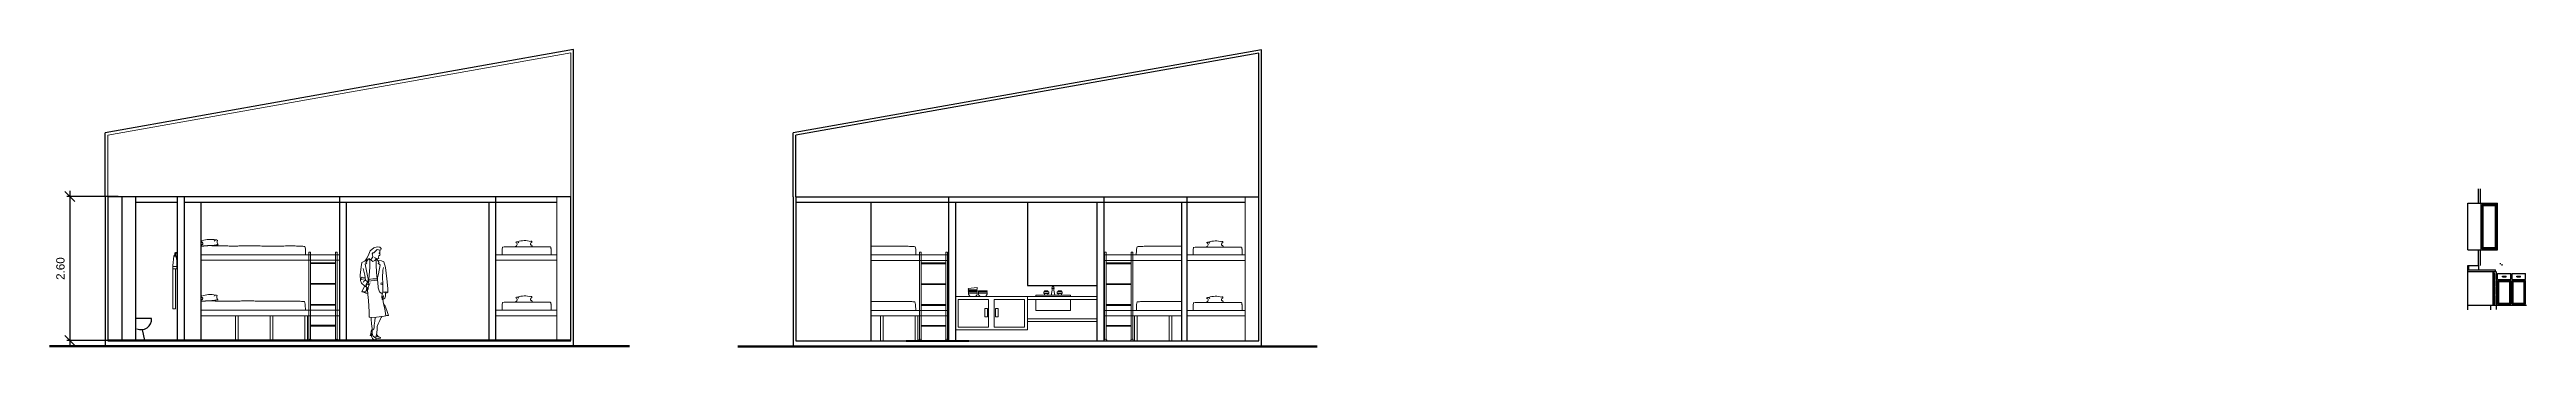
# Model space of a CAD drawing. Header units: inches. Extents: x 14 to 58.7, y 17.4 to 22.8.
import ezdxf

# ---------------------------------------------------------------- set-up
doc = ezdxf.new("R2010")
doc.units = ezdxf.units.IN
doc.header["$MEASUREMENT"] = 0
for name, color, linetype in [('accessori cucina - kitchen accessories', 7, 'Continuous'), ('Arredo', 7, 'Continuous'), ('CUCINA_prospetto', 7, 'Continuous'), ('OR-SN', 7, 'Continuous'), ('PERSONE', 7, 'Continuous'), ('prospetto 1', 7, 'Continuous'), ('VESTIARIO', 7, 'Continuous')]:
    doc.layers.add(name, color=color, linetype=linetype)
doc.layers.add('ARREDI attrezzature - furniture', color=7, linetype='Continuous', lineweight=9)
doc.layers.add('MURATURA sezioni - section wall', color=7, linetype='Continuous', lineweight=40)
doc.styles.get("Standard").update_dxf_attribs({"font": 'Arial.ttf'})
doc.dimstyles.get("Standard").update_dxf_attribs({"dimtxt": 0.15, "dimasz": 0.18, "dimexe": 0.05, "dimexo": 0.0625, "dimgap": 0.09, "dimtad": 1, "dimzin": 0, "dimdsep": 46, "dimtxsty": 'Standard', "dimblk": 'OBLIQUE', "dimblk1": 'OBLIQUE', "dimblk2": 'OBLIQUE', "dimcen": 0.09, "dimdle": 0.1, "dimadec": 0, "dimazin": 0, "dimtfac": 1, "dimtofl": 0, "dimtmove": 0, "dimatfit": 3, "dimldrblk": 'OBLIQUE', "dimfxl": 1, "dimtolj": 1, "dimtzin": 0, "dimarcsym": 0})

# ---------------------------------------------------------------- blocks, each defined once
blk = doc.blocks.new('SN88')
at = {"layer": 'OR-SN'}
for p, q in [((0.16, -0.4), (0.52, -0.4)), ((0.52, -0.4), (0.48, -0.2))]:
    blk.add_line(p, q, dxfattribs=at)
blk.add_lwpolyline([(0.374, -0.184, 0.577249), (0.64, 0), (0.353, 0)], format="xyb", dxfattribs=at)
blk = doc.blocks.new('_Oblique')
at = {"color": 0, "linetype": 'ByBlock', "lineweight": -2}
blk.add_line((-0.5, -0.5), (0.5, 0.5), dxfattribs=at)
blk = doc.blocks.new('*D9')
at = {"color": 0, "lineweight": -2, "transparency": 16777216}
for p, q in [((15.241, 20.123), (14.315, 20.123)), ((14.365, 20.223), (14.365, 17.423)), ((15.241, 17.523), (14.315, 17.523))]:
    blk.add_line(p, q, dxfattribs=at)
at = {"layer": 'DefPoints', "color": 0, "transparency": 16777216}
for p in [(15.304, 20.123), (14.365, 17.523), (15.304, 17.523)]:
    blk.add_point(p, dxfattribs=at)
at = {"color": 0, "lineweight": -2, "transparency": 16777216, "xscale": 0.18, "yscale": 0.18, "zscale": 0.18}
for p, rotation in [((14.365, 20.123), 90), ((14.365, 17.523), 270)]:
    blk.add_blockref('_Oblique', p, dxfattribs=dict(at, rotation=rotation))
at = {"color": 0, "transparency": 16777216, "insert": (14.199, 18.823), "char_height": 0.15, "attachment_point": 5, "rotation": 90}
blk.add_mtext('\\A1;2.60', dxfattribs=at)

msp = doc.modelspace()

# ---------------------------------------------------------------- linework, layer by layer
at = {"color": 7, "lineweight": 30}
msp.add_line((27.465, 20.023), (35.565, 20.023), dxfattribs=at)
at = {"color": 7, "lineweight": 15}
for p, q in [((16.729, 19.073), (19.229, 19.073)), ((16.729, 18.973), (19.229, 18.973)), ((19.056, 19.073), (19.229, 19.073)), ((22.054, 19.073), (23.154, 19.073)), ((22.054, 18.973), (23.154, 18.973)), ((28.815, 19.068), (30.215, 19.068)), ((28.815, 18.968), (30.215, 18.968)), ((30.066, 19.068), (30.215, 19.068)), ((33.167, 19.068), (33.018, 19.068)), ((34.418, 19.068), (33.018, 19.068)), ((34.418, 18.968), (33.018, 18.968)), ((34.517, 19.068), (35.566, 19.068)), ((34.517, 18.968), (35.566, 18.968)), ((31.64, 18.318), (30.34, 18.318)), ((31.64, 18.318), (31.64, 18.268)), ((31.64, 18.318), (31.64, 17.718)), ((31.79, 18.318), (31.79, 18.343)), ((31.79, 18.343), (32.415, 18.343)), ((31.935, 18.404), (32.026, 18.404)), ((31.935, 18.374), (31.935, 18.404)), ((31.95, 18.374), (31.935, 18.374)), ((31.95, 18.419), (31.95, 18.404)), ((32.011, 18.419), (31.95, 18.419)), ((32.011, 18.404), (32.011, 18.419)), ((32.026, 18.374), (32.011, 18.374)), ((32.026, 18.404), (32.026, 18.374)), ((32.072, 18.343), (32.132, 18.343)), ((32.079, 18.465), (32.087, 18.496)), ((32.087, 18.496), (32.117, 18.496)), ((32.117, 18.496), (32.125, 18.465)), ((32.178, 18.404), (32.269, 18.404)), ((32.178, 18.374), (32.178, 18.404)), ((32.193, 18.374), (32.178, 18.374)), ((32.193, 18.419), (32.193, 18.404)), ((32.254, 18.419), (32.193, 18.419)), ((32.254, 18.404), (32.254, 18.419)), ((32.269, 18.374), (32.254, 18.374)), ((32.269, 18.404), (32.269, 18.374)), ((32.415, 18.343), (32.415, 18.318)), ((30.94, 18.268), (30.39, 18.268)), ((30.871, 18.105), (30.871, 17.955)), ((30.921, 18.105), (30.871, 18.105)), ((30.871, 17.955), (30.921, 17.955)), ((30.921, 17.955), (30.921, 18.105)), ((31.59, 18.268), (31.04, 18.268)), ((31.04, 18.268), (31.04, 17.768)), ((31.063, 18.105), (31.063, 17.955)), ((31.113, 18.105), (31.063, 18.105)), ((31.063, 17.955), (31.113, 17.955)), ((31.113, 17.955), (31.113, 18.105)), ((31.59, 18.268), (31.59, 17.768)), ((31.59, 18.268), (31.59, 17.768)), ((31.59, 18.268), (31.59, 17.768)), ((31.64, 17.918), (31.64, 17.868)), ((31.79, 18.268), (31.79, 18.068)), ((31.79, 18.268), (31.79, 18.068)), ((31.79, 18.268), (31.79, 18.068)), ((31.79, 18.068), (32.415, 18.068)), ((32.415, 18.268), (32.415, 18.068))]:
    msp.add_line(p, q, dxfattribs=at)
at = {"lineweight": 50}
for p, q in [((14.002, 17.423), (24.463, 17.423)), ((26.415, 17.418), (36.865, 17.418))]:
    msp.add_line(p, q, dxfattribs=at)
at = {"color": 7, "lineweight": 15}
for points in [[(31.95, 18.343), (31.95, 18.374), (32.011, 18.374), (32.011, 18.343)], [(32.193, 18.343), (32.193, 18.374), (32.254, 18.374), (32.254, 18.343)]]:
    msp.add_lwpolyline(points, close=True, dxfattribs=at)
for centre, radius, start, end in [((30.695, 18.577), 1.397, 350.3576, 355.3666), ((32.102, 18.397), 0.0717, 71.603, 108.397), ((32.102, 18.639), 0.175, 262.4348, 277.3001), ((33.509, 18.577), 1.397, 184.6412, 189.6424)]:
    msp.add_arc(centre, radius, start, end, dxfattribs=at)
at = {"layer": 'accessori cucina - kitchen accessories', "color": 7, "lineweight": 15}
for p, q in [((30.574, 18.462), (30.732, 18.481)), ((30.574, 18.44), (30.733, 18.44)), ((30.575, 18.419), (30.734, 18.419)), ((30.575, 18.401), (30.734, 18.401)), ((30.576, 18.38), (30.736, 18.38)), ((30.755, 18.424), (30.914, 18.424)), ((30.755, 18.402), (30.914, 18.402)), ((30.755, 18.38), (30.914, 18.38))]:
    msp.add_line(p, q, dxfattribs=at)
for centre, start, end in [((30.654, 18.468), 183.9981, 200.0529), ((30.654, 18.446), 183.9981, 199.33), ((30.654, 18.425), 183.9981, 197.1803), ((30.654, 18.407), 183.9981, 199.3302), ((30.656, 18.386), 183.9981, 236.8627), ((30.656, 18.386), 303.1373, 356.0019), ((30.654, 18.468), 339.9471, 9.5862), ((30.654, 18.446), 340.67, 356.0019), ((30.654, 18.407), 340.6698, 356.0019), ((30.654, 18.425), 342.8197, 356.0019), ((30.835, 18.43), 183.9981, 200.7808), ((30.835, 18.407), 183.9981, 199.7567), ((30.835, 18.386), 183.9981, 236.8627), ((30.835, 18.386), 303.1373, 356.0019), ((30.835, 18.43), 339.2192, 356.0019), ((30.835, 18.407), 340.2433, 356.0019)]:
    msp.add_arc(centre, 0.0801, start, end, dxfattribs=at)
at = {"layer": 'ARREDI attrezzature - furniture', "color": 7, "lineweight": 15}
for p, q in [((18.681, 19.121), (18.681, 17.548)), ((18.711, 19.121), (18.681, 19.121)), ((18.711, 19.121), (18.711, 17.548)), ((18.711, 19.068), (18.711, 19.088)), ((18.711, 19.073), (19.161, 19.073)), ((19.161, 18.929), (18.711, 18.929)), ((19.161, 18.914), (18.711, 18.914)), ((19.161, 19.121), (19.161, 17.548)), ((19.161, 19.121), (19.191, 19.121)), ((19.191, 19.121), (19.191, 17.548)), ((29.691, 19.116), (29.691, 17.543)), ((29.721, 19.116), (29.691, 19.116)), ((29.721, 19.116), (29.721, 17.543)), ((29.721, 19.063), (29.721, 19.083)), ((29.721, 19.068), (30.171, 19.068)), ((30.171, 18.925), (29.721, 18.925)), ((30.171, 18.91), (29.721, 18.91)), ((30.171, 19.116), (30.171, 17.543)), ((30.171, 19.116), (30.201, 19.116)), ((30.201, 19.116), (30.201, 17.543)), ((33.032, 19.116), (33.032, 17.543)), ((33.062, 19.116), (33.062, 17.543)), ((33.512, 19.068), (33.062, 19.068)), ((33.062, 18.925), (33.512, 18.925)), ((33.062, 18.91), (33.512, 18.91)), ((33.512, 19.116), (33.512, 17.543)), ((33.512, 19.116), (33.542, 19.116)), ((33.512, 19.063), (33.512, 19.083)), ((33.542, 19.116), (33.542, 17.543)), ((19.161, 18.554), (18.711, 18.554)), ((19.161, 18.539), (18.711, 18.539)), ((30.171, 18.549), (29.721, 18.549)), ((30.171, 18.534), (29.721, 18.534)), ((33.062, 18.549), (33.512, 18.549)), ((33.062, 18.534), (33.512, 18.534)), ((19.161, 18.178), (18.711, 18.178)), ((19.161, 18.163), (18.711, 18.163)), ((30.171, 18.173), (29.721, 18.173)), ((30.171, 18.158), (29.721, 18.158)), ((33.062, 18.173), (33.512, 18.173)), ((33.062, 18.158), (33.512, 18.158)), ((19.161, 17.802), (18.711, 17.802)), ((19.161, 17.787), (18.711, 17.787)), ((30.171, 17.797), (29.721, 17.797)), ((30.171, 17.782), (29.721, 17.782)), ((33.062, 17.797), (33.512, 17.797)), ((33.062, 17.782), (33.512, 17.782))]:
    msp.add_line(p, q, dxfattribs=at)
at = {"layer": 'ARREDI attrezzature - furniture', "color": 7}
msp.add_line((33.062, 19.116), (33.032, 19.116), dxfattribs=at)
at = {"layer": 'ARREDI attrezzature - furniture', "color": 7, "lineweight": 15}
for points in [[(18.605, 19.223), (18.588, 19.224), (18.568, 19.225), (18.548, 19.227), (18.526, 19.228), (18.504, 19.229), (18.481, 19.23), (18.457, 19.23), (18.432, 19.231), (18.408, 19.231), (18.384, 19.231), (18.359, 19.231), (18.334, 19.231), (18.308, 19.231), (18.282, 19.231), (18.256, 19.231), (18.23, 19.23), (18.202, 19.23), (18.175, 19.23), (18.147, 19.23), (18.118, 19.23), (18.088, 19.23), (18.058, 19.23), (18.027, 19.23), (17.996, 19.23), (17.963, 19.23), (17.93, 19.23), (17.897, 19.23), (17.865, 19.23), (17.832, 19.23), (17.801, 19.231), (17.771, 19.231), (17.742, 19.231), (17.715, 19.232), (17.69, 19.233), (17.666, 19.234), (17.642, 19.234), (17.62, 19.235), (17.598, 19.235), (17.577, 19.236), (17.555, 19.236), (17.533, 19.235), (17.511, 19.235), (17.488, 19.234), (17.466, 19.233), (17.442, 19.232), (17.419, 19.231), (17.395, 19.23), (17.371, 19.23), (17.346, 19.23), (17.321, 19.23), (17.296, 19.23), (17.27, 19.23), (17.244, 19.23), (17.218, 19.231), (17.193, 19.231), (17.167, 19.231), (17.141, 19.232), (17.115, 19.232), (17.09, 19.232), (17.065, 19.232), (17.04, 19.232), (17.016, 19.232), (16.993, 19.233), (16.971, 19.234), (16.95, 19.235), (16.928, 19.236), (16.905, 19.237), (16.88, 19.237), (16.851, 19.237), (16.818, 19.235), (16.779, 19.232), (16.733, 19.227)], [(18.605, 19.223), (18.617, 19.176), (18.617, 19.129), (18.621, 19.1), (18.621, 19.073)], [(22.169, 19.212), (22.166, 19.166), (22.163, 19.108), (22.163, 19.071)], [(22.169, 19.212), (22.202, 19.214), (22.234, 19.215), (22.266, 19.216), (22.298, 19.216), (22.329, 19.216), (22.36, 19.215), (22.39, 19.215), (22.42, 19.215), (22.449, 19.214), (22.477, 19.214), (22.505, 19.214), (22.532, 19.215), (22.558, 19.215), (22.584, 19.215), (22.609, 19.216), (22.634, 19.216), (22.658, 19.216), (22.681, 19.216), (22.703, 19.216), (22.725, 19.216), (22.746, 19.217), (22.767, 19.217), (22.786, 19.217), (22.805, 19.217), (22.823, 19.217), (22.84, 19.217), (22.856, 19.217), (22.871, 19.217), (22.887, 19.217), (22.901, 19.217), (22.915, 19.217), (22.929, 19.217), (22.943, 19.217), (22.957, 19.217), (22.969, 19.216), (22.982, 19.216), (22.993, 19.216), (23.003, 19.216), (23.012, 19.216), (23.02, 19.215), (23.026, 19.214), (23.031, 19.214), (23.035, 19.213), (23.038, 19.211), (23.04, 19.209), (23.042, 19.207), (23.043, 19.204), (23.044, 19.201), (23.045, 19.197), (23.045, 19.192), (23.046, 19.187), (23.047, 19.181), (23.047, 19.175), (23.048, 19.169), (23.048, 19.163), (23.048, 19.157), (23.049, 19.151), (23.049, 19.145), (23.049, 19.14), (23.049, 19.134), (23.049, 19.128), (23.049, 19.122), (23.049, 19.116), (23.049, 19.11), (23.049, 19.103), (23.049, 19.097), (23.049, 19.091), (23.049, 19.085), (23.049, 19.08), (23.049, 19.077), (23.049, 19.074), (23.049, 19.073)], [(29.615, 19.218), (29.597, 19.219), (29.578, 19.221), (29.557, 19.222), (29.536, 19.223), (29.513, 19.224), (29.49, 19.225), (29.466, 19.226), (29.442, 19.226), (29.418, 19.226), (29.393, 19.226), (29.368, 19.226), (29.343, 19.226), (29.318, 19.226), (29.292, 19.226), (29.266, 19.226), (29.239, 19.225), (29.212, 19.225), (29.184, 19.225), (29.156, 19.225), (29.127, 19.225), (29.098, 19.225), (29.068, 19.225), (29.037, 19.225), (29.005, 19.225), (28.973, 19.225), (28.94, 19.225), (28.907, 19.225), (28.874, 19.225), (28.842, 19.225), (28.815, 19.226)], [(29.615, 19.218), (29.627, 19.171), (29.627, 19.124), (29.63, 19.096), (29.63, 19.068)], [(33.618, 19.218), (33.606, 19.171), (33.606, 19.124), (33.603, 19.096), (33.603, 19.068)], [(33.618, 19.218), (33.636, 19.219), (33.655, 19.221), (33.675, 19.222), (33.697, 19.223), (33.72, 19.224), (33.743, 19.225), (33.767, 19.226), (33.791, 19.226), (33.815, 19.226), (33.84, 19.227), (33.865, 19.227), (33.89, 19.227), (33.915, 19.226), (33.941, 19.226), (33.967, 19.226), (33.994, 19.226), (34.021, 19.225), (34.049, 19.225), (34.077, 19.225), (34.106, 19.225), (34.135, 19.225), (34.165, 19.225), (34.196, 19.225), (34.228, 19.225), (34.26, 19.225), (34.293, 19.225), (34.326, 19.225), (34.359, 19.225), (34.391, 19.226), (34.418, 19.226)], [(34.632, 19.206), (34.665, 19.208), (34.698, 19.21), (34.73, 19.21), (34.762, 19.211), (34.793, 19.21), (34.824, 19.21), (34.854, 19.209), (34.883, 19.209), (34.912, 19.209), (34.941, 19.209), (34.968, 19.209), (34.995, 19.209), (35.022, 19.209), (35.048, 19.21), (35.073, 19.21), (35.097, 19.21), (35.121, 19.211), (35.144, 19.211), (35.167, 19.211), (35.189, 19.211), (35.21, 19.211), (35.23, 19.211), (35.25, 19.211), (35.268, 19.211), (35.286, 19.211), (35.303, 19.211), (35.319, 19.211), (35.335, 19.211), (35.35, 19.211), (35.365, 19.211), (35.379, 19.211), (35.393, 19.211), (35.407, 19.211), (35.42, 19.211), (35.433, 19.211), (35.445, 19.211), (35.456, 19.211), (35.467, 19.21), (35.476, 19.21), (35.483, 19.21), (35.49, 19.209), (35.495, 19.208), (35.499, 19.207), (35.502, 19.206), (35.504, 19.204), (35.505, 19.201), (35.506, 19.199), (35.507, 19.195), (35.508, 19.191), (35.509, 19.186), (35.51, 19.181), (35.51, 19.176), (35.511, 19.17), (35.511, 19.164), (35.511, 19.158), (35.512, 19.152), (35.512, 19.146), (35.512, 19.14), (35.512, 19.134), (35.512, 19.128), (35.512, 19.123), (35.512, 19.117), (35.512, 19.111), (35.512, 19.104), (35.512, 19.098), (35.512, 19.091), (35.512, 19.085), (35.512, 19.08), (35.512, 19.075), (35.512, 19.071), (35.512, 19.069), (35.512, 19.068)], [(18.601, 18.228), (18.584, 18.23), (18.564, 18.231), (18.544, 18.232), (18.522, 18.234), (18.5, 18.235), (18.476, 18.235), (18.453, 18.236), (18.428, 18.237), (18.404, 18.237), (18.379, 18.237), (18.355, 18.237), (18.33, 18.237), (18.304, 18.237), (18.278, 18.237), (18.252, 18.236), (18.226, 18.236), (18.198, 18.236), (18.171, 18.236), (18.143, 18.236), (18.114, 18.236), (18.084, 18.236), (18.054, 18.236), (18.023, 18.236), (17.992, 18.236), (17.959, 18.236), (17.926, 18.236), (17.893, 18.236), (17.861, 18.236), (17.828, 18.236), (17.797, 18.236), (17.767, 18.237), (17.738, 18.237), (17.711, 18.238), (17.686, 18.239), (17.662, 18.239), (17.638, 18.24), (17.616, 18.241), (17.594, 18.241), (17.573, 18.241), (17.551, 18.241), (17.529, 18.241), (17.507, 18.24), (17.484, 18.24), (17.462, 18.239), (17.438, 18.238), (17.415, 18.237), (17.391, 18.236), (17.367, 18.236), (17.342, 18.235), (17.317, 18.235), (17.292, 18.235), (17.266, 18.236), (17.24, 18.236), (17.214, 18.237), (17.189, 18.237), (17.163, 18.237), (17.137, 18.237), (17.111, 18.237), (17.086, 18.237), (17.061, 18.237), (17.036, 18.238), (17.012, 18.238), (16.989, 18.238), (16.967, 18.239), (16.946, 18.24), (16.924, 18.242), (16.901, 18.242), (16.876, 18.243), (16.847, 18.242), (16.814, 18.241), (16.775, 18.237), (16.729, 18.232)], [(18.601, 18.228), (18.613, 18.182), (18.613, 18.135), (18.617, 18.106), (18.617, 18.073)], [(22.169, 18.213), (22.166, 18.168), (22.163, 18.11), (22.163, 18.073)], [(22.169, 18.213), (22.202, 18.215), (22.234, 18.217), (22.266, 18.218), (22.298, 18.218), (22.329, 18.218), (22.36, 18.217), (22.39, 18.217), (22.42, 18.216), (22.449, 18.216), (22.477, 18.216), (22.505, 18.216), (22.532, 18.216), (22.558, 18.217), (22.584, 18.217), (22.609, 18.217), (22.634, 18.218), (22.658, 18.218), (22.681, 18.218), (22.703, 18.218), (22.725, 18.218), (22.746, 18.218), (22.767, 18.218), (22.786, 18.218), (22.805, 18.218), (22.823, 18.218), (22.84, 18.218), (22.856, 18.218), (22.871, 18.218), (22.887, 18.218), (22.901, 18.218), (22.915, 18.218), (22.929, 18.218), (22.943, 18.218), (22.957, 18.218), (22.969, 18.218), (22.982, 18.218), (22.993, 18.218), (23.003, 18.218), (23.012, 18.217), (23.02, 18.217), (23.026, 18.216), (23.031, 18.215), (23.035, 18.214), (23.038, 18.213), (23.04, 18.211), (23.042, 18.209), (23.043, 18.206), (23.044, 18.202), (23.045, 18.198), (23.045, 18.194), (23.046, 18.188), (23.047, 18.183), (23.047, 18.177), (23.048, 18.171), (23.048, 18.165), (23.048, 18.159), (23.049, 18.153), (23.049, 18.147), (23.049, 18.141), (23.049, 18.136), (23.049, 18.13), (23.049, 18.124), (23.049, 18.118), (23.049, 18.111), (23.049, 18.105), (23.049, 18.099), (23.049, 18.092), (23.049, 18.087), (23.049, 18.082), (23.049, 18.078), (23.049, 18.076), (23.049, 18.075)], [(29.611, 18.223), (29.593, 18.225), (29.574, 18.226), (29.554, 18.228), (29.532, 18.229), (29.509, 18.23), (29.486, 18.231), (29.462, 18.231), (29.438, 18.232), (29.414, 18.232), (29.389, 18.232), (29.364, 18.232), (29.339, 18.232), (29.314, 18.232), (29.288, 18.232), (29.262, 18.231), (29.235, 18.231), (29.208, 18.231), (29.18, 18.231), (29.152, 18.231), (29.123, 18.231), (29.094, 18.231), (29.064, 18.231), (29.033, 18.231), (29.001, 18.231), (28.969, 18.231), (28.936, 18.231), (28.903, 18.231), (28.87, 18.231), (28.838, 18.231), (28.815, 18.231)], [(29.611, 18.223), (29.623, 18.177), (29.623, 18.13), (29.626, 18.101), (29.626, 18.068)], [(33.622, 18.224), (33.61, 18.177), (33.61, 18.13), (33.607, 18.101), (33.607, 18.068)], [(33.622, 18.224), (33.64, 18.225), (33.659, 18.226), (33.679, 18.228), (33.701, 18.229), (33.724, 18.23), (33.747, 18.231), (33.771, 18.231), (33.795, 18.232), (33.819, 18.232), (33.844, 18.232), (33.869, 18.232), (33.894, 18.232), (33.919, 18.232), (33.945, 18.232), (33.971, 18.232), (33.998, 18.231), (34.025, 18.231), (34.053, 18.231), (34.081, 18.231), (34.11, 18.231), (34.139, 18.231), (34.169, 18.231), (34.2, 18.231), (34.232, 18.231), (34.264, 18.231), (34.297, 18.231), (34.33, 18.231), (34.363, 18.231), (34.395, 18.231), (34.418, 18.231)], [(34.632, 18.208), (34.665, 18.21), (34.698, 18.211), (34.73, 18.212), (34.762, 18.212), (34.793, 18.212), (34.824, 18.212), (34.854, 18.211), (34.883, 18.211), (34.912, 18.211), (34.941, 18.21), (34.968, 18.211), (34.995, 18.211), (35.022, 18.211), (35.048, 18.211), (35.073, 18.212), (35.097, 18.212), (35.121, 18.212), (35.144, 18.212), (35.167, 18.213), (35.189, 18.213), (35.21, 18.213), (35.23, 18.213), (35.25, 18.213), (35.268, 18.213), (35.286, 18.213), (35.303, 18.213), (35.319, 18.213), (35.335, 18.213), (35.35, 18.213), (35.365, 18.213), (35.379, 18.213), (35.393, 18.213), (35.407, 18.213), (35.42, 18.213), (35.433, 18.213), (35.445, 18.213), (35.456, 18.212), (35.467, 18.212), (35.476, 18.212), (35.483, 18.211), (35.49, 18.211), (35.495, 18.21), (35.499, 18.209), (35.502, 18.207), (35.504, 18.205), (35.505, 18.203), (35.506, 18.2), (35.507, 18.197), (35.508, 18.193), (35.509, 18.188), (35.51, 18.183), (35.51, 18.177), (35.511, 18.171), (35.511, 18.165), (35.511, 18.159), (35.512, 18.153), (35.512, 18.147), (35.512, 18.142), (35.512, 18.136), (35.512, 18.13), (35.512, 18.124), (35.512, 18.118), (35.512, 18.112), (35.512, 18.106), (35.512, 18.1), (35.512, 18.093), (35.512, 18.087), (35.512, 18.081), (35.512, 18.077), (35.512, 18.073), (35.512, 18.07), (35.512, 18.069)]]:
    msp.add_lwpolyline(points, dxfattribs=at)
at = {"layer": 'ARREDI attrezzature - furniture', "color": 7}
for points in [[(34.633, 19.206), (34.63, 19.161), (34.627, 19.103), (34.627, 19.066)], [(34.633, 18.208), (34.63, 18.162), (34.627, 18.104), (34.627, 18.068)]]:
    msp.add_lwpolyline(points, dxfattribs=at)
at = {"layer": 'ARREDI attrezzature - furniture', "color": 7, "lineweight": 15}
for centre, radius, start, end in [((16.731, 19.254), 0.0722, 71.9301, 91.9091), ((16.757, 19.315), 0.0207, 147.8898, 286.521), ((16.743, 19.276), 0.0258, 297.042, 95.3238), ((16.755, 19.24), 0.0146, 88.2449, 233.9554), ((16.651, 22.053), 2.827, 271.9277, 278.0054), ((16.904, 18.914), 0.436, 77.4331, 110.1834), ((16.91, 19.64), 0.403, 267.9332, 285.3243), ((17.007, 19.304), 0.0361, 51.1132, 156.5849), ((17.084, 19.302), 0.0614, 150.5616, 230.7657), ((22.394, 19.259), 0.0414, 281.4993, 67.1734), ((22.55, 22.042), 2.827, 266.9946, 273.0723), ((22.435, 19.271), 0.0361, 28.4151, 133.8868), ((22.572, 18.892), 0.436, 74.8166, 107.5669), ((22.701, 19.267), 0.0258, 89.6762, 247.958), ((22.683, 19.304), 0.0207, 258.479, 37.1102), ((22.694, 19.306), 0.0103, 43.8943, 145.62), ((22.692, 19.23), 0.0146, 311.0446, 96.7551), ((34.857, 19.254), 0.0414, 281.4993, 67.1734), ((35.014, 22.036), 2.827, 266.9946, 273.0723), ((34.898, 19.266), 0.0361, 28.4151, 133.8868), ((35.035, 18.886), 0.436, 74.8166, 107.5669), ((35.164, 19.262), 0.0258, 89.6762, 247.958), ((35.147, 19.299), 0.0207, 258.479, 37.1102), ((35.158, 19.301), 0.0103, 43.8943, 145.62), ((35.156, 19.224), 0.0146, 311.0446, 96.7551), ((16.728, 18.261), 0.071, 71.8467, 88.8676), ((16.753, 18.32), 0.0207, 147.8898, 286.521), ((16.9, 17.919), 0.436, 77.4331, 110.1834), ((17.003, 18.309), 0.0361, 51.1132, 156.5849), ((17.079, 18.307), 0.0614, 150.5616, 230.7657), ((22.572, 17.894), 0.436, 74.8166, 107.5669), ((22.683, 18.306), 0.0207, 258.479, 37.1102), ((22.694, 18.308), 0.0103, 43.8943, 145.62), ((35.035, 17.888), 0.436, 74.8166, 107.5669), ((16.739, 18.282), 0.0258, 297.042, 95.3238), ((16.751, 18.246), 0.0146, 88.2449, 233.9554), ((16.647, 21.059), 2.827, 271.9277, 278.0054), ((16.906, 18.646), 0.403, 267.9332, 285.3243), ((22.394, 18.261), 0.0414, 281.4993, 67.1734), ((22.55, 21.043), 2.827, 266.9946, 273.0723), ((22.435, 18.273), 0.0361, 28.4151, 133.8868), ((22.701, 18.269), 0.0258, 89.6762, 247.958), ((22.692, 18.232), 0.0146, 311.0446, 96.7551), ((34.857, 18.255), 0.0414, 281.4993, 67.1734), ((35.014, 21.038), 2.827, 266.9946, 273.0723), ((34.898, 18.268), 0.0361, 28.4151, 133.8868), ((35.164, 18.263), 0.0258, 89.6762, 247.958), ((35.147, 18.3), 0.0207, 258.479, 37.1102), ((35.158, 18.303), 0.0103, 43.8943, 145.62), ((35.156, 18.226), 0.0146, 311.0446, 96.7551), ((18.696, 17.523), 0.0294, 0.4016, 179.5984), ((19.176, 17.523), 0.0294, 0.4016, 179.5984), ((29.706, 17.518), 0.0294, 0.4136, 179.6105), ((30.186, 17.518), 0.0294, 0.4136, 179.6105), ((33.047, 17.518), 0.0294, 0.4016, 179.5984), ((33.527, 17.518), 0.0294, 0.4016, 179.5984)]:
    msp.add_arc(centre, radius, start, end, dxfattribs=at)
at = {"layer": 'CUCINA_prospetto', "linetype": 'Continuous', "lineweight": -3}
for p, q in [((57.811, 20), (57.811, 20.26)), ((57.85, 20), (57.85, 20.26)), ((57.619, 19.16), (57.619, 20)), ((57.619, 20), (57.859, 20)), ((57.859, 19.16), (57.859, 20)), ((57.859, 20), (58.159, 20)), ((57.859, 19.98), (57.869, 19.98)), ((57.861, 19.2), (57.861, 19.96)), ((57.861, 19.96), (57.869, 19.96)), ((57.869, 19.96), (57.869, 19.98)), ((57.869, 19.2), (57.869, 19.96)), ((57.879, 19.265), (57.879, 19.98)), ((57.879, 19.98), (58.139, 19.98)), ((57.899, 19.96), (57.879, 19.98)), ((57.899, 19.2), (57.899, 19.96)), ((57.899, 19.96), (58.119, 19.96)), ((58.119, 19.96), (58.139, 19.98)), ((58.119, 19.2), (58.119, 19.96)), ((58.139, 19.18), (58.139, 19.98)), ((58.159, 19.16), (58.159, 20)), ((57.869, 19.254), (57.876, 19.254)), ((57.869, 19.25), (57.876, 19.25)), ((57.876, 19.195), (57.876, 19.265)), ((57.876, 19.265), (57.879, 19.265)), ((57.879, 19.195), (57.879, 19.265)), ((58.124, 19.195), (58.124, 19.265)), ((58.124, 19.265), (58.133, 19.265)), ((58.133, 19.195), (58.133, 19.265)), ((57.619, 19.16), (57.859, 19.16)), ((57.619, 18.8), (57.619, 18.88)), ((57.619, 18.88), (57.639, 18.88)), ((57.619, 18.77), (57.619, 18.8)), ((57.619, 18.8), (57.639, 18.8)), ((57.619, 18.8), (58.119, 18.8)), ((57.619, 18.16), (57.619, 18.77)), ((57.619, 18.77), (58.119, 18.77)), ((57.639, 18.8), (57.639, 18.88)), ((57.639, 18.88), (57.714, 18.88)), ((57.714, 18.88), (57.819, 18.88)), ((57.811, 18.88), (57.811, 19.16)), ((57.819, 18.8), (57.819, 18.88)), ((57.85, 18.88), (57.85, 19.16)), ((57.859, 19.18), (57.869, 19.18)), ((57.859, 19.16), (58.159, 19.16)), ((57.861, 19.2), (57.869, 19.2)), ((57.869, 19.21), (57.876, 19.21)), ((57.869, 19.206), (57.876, 19.206)), ((57.869, 19.18), (57.869, 19.2)), ((57.876, 19.195), (57.879, 19.195)), ((57.879, 19.18), (57.899, 19.2)), ((57.879, 19.18), (58.139, 19.18)), ((57.899, 19.2), (58.119, 19.2)), ((58.079, 18.16), (58.079, 18.77)), ((58.099, 18.16), (58.099, 18.77)), ((58.139, 19.18), (58.119, 19.2)), ((58.119, 18.77), (58.119, 18.8)), ((58.124, 19.195), (58.133, 19.195)), ((58.139, 18.16), (58.139, 18.77)), ((58.209, 18.9), (58.209, 18.92)), ((58.239, 18.88), (58.239, 18.9)), ((58.099, 18.735), (58.109, 18.735)), ((58.099, 18.625), (58.109, 18.625)), ((58.099, 18.61), (58.109, 18.61)), ((58.099, 18.5), (58.109, 18.5)), ((58.099, 18.485), (58.109, 18.485)), ((58.099, 18.355), (58.109, 18.355)), ((58.099, 18.34), (58.109, 18.34)), ((58.109, 18.625), (58.109, 18.735)), ((58.109, 18.5), (58.109, 18.61)), ((58.109, 18.355), (58.109, 18.485)), ((58.109, 18.18), (58.109, 18.34)), ((58.159, 18.625), (58.159, 18.735)), ((58.159, 18.735), (58.399, 18.735)), ((58.159, 18.625), (58.399, 18.625)), ((58.159, 18.18), (58.159, 18.61)), ((58.159, 18.61), (58.399, 18.61)), ((58.179, 18.59), (58.159, 18.61)), ((58.179, 18.2), (58.179, 18.59)), ((58.179, 18.59), (58.379, 18.59)), ((58.244, 18.676), (58.244, 18.684)), ((58.244, 18.684), (58.314, 18.684)), ((58.244, 18.676), (58.314, 18.676)), ((58.314, 18.676), (58.314, 18.684)), ((58.379, 18.59), (58.399, 18.61)), ((58.379, 18.2), (58.379, 18.59)), ((58.384, 18.525), (58.384, 18.595)), ((58.384, 18.595), (58.393, 18.595)), ((58.384, 18.525), (58.393, 18.525)), ((58.393, 18.525), (58.393, 18.595)), ((58.399, 18.625), (58.399, 18.735)), ((58.399, 18.18), (58.399, 18.61)), ((58.419, 18.625), (58.419, 18.735)), ((58.419, 18.735), (58.659, 18.735)), ((58.419, 18.625), (58.659, 18.625)), ((58.419, 18.18), (58.419, 18.61)), ((58.419, 18.61), (58.659, 18.61)), ((58.439, 18.59), (58.419, 18.61)), ((58.424, 18.525), (58.424, 18.595)), ((58.424, 18.595), (58.433, 18.595)), ((58.424, 18.525), (58.433, 18.525)), ((58.433, 18.525), (58.433, 18.595)), ((58.439, 18.2), (58.439, 18.59)), ((58.439, 18.59), (58.639, 18.59)), ((58.504, 18.676), (58.504, 18.684)), ((58.504, 18.684), (58.574, 18.684)), ((58.504, 18.676), (58.574, 18.676)), ((58.574, 18.676), (58.574, 18.684)), ((58.639, 18.59), (58.659, 18.61)), ((58.639, 18.2), (58.639, 18.59)), ((58.659, 18.625), (58.659, 18.735)), ((58.659, 18.18), (58.659, 18.61)), ((57.619, 18.08), (57.619, 18.16)), ((57.619, 18.16), (58.039, 18.16)), ((57.619, 18.16), (58.099, 18.16)), ((58.039, 18.08), (58.039, 18.16)), ((58.099, 18.18), (58.109, 18.18)), ((58.099, 18.16), (58.139, 18.16)), ((58.139, 18.085), (58.139, 18.16)), ((58.139, 18.16), (58.679, 18.16)), ((58.159, 18.18), (58.179, 18.2)), ((58.159, 18.18), (58.399, 18.18)), ((58.179, 18.2), (58.379, 18.2)), ((58.399, 18.18), (58.379, 18.2)), ((58.419, 18.18), (58.439, 18.2)), ((58.419, 18.18), (58.659, 18.18)), ((58.439, 18.2), (58.639, 18.2)), ((58.659, 18.18), (58.639, 18.2))]:
    msp.add_line(p, q, dxfattribs=at)
at = {"layer": 'MURATURA sezioni - section wall', "color": 7}
for p, q in [((17.044, 17.523), (18.173, 17.523)), ((29.455, 17.518), (30.584, 17.518))]:
    msp.add_line(p, q, dxfattribs=at)
at = {"layer": 'PERSONE', "color": 7, "lineweight": 15}
for p, q in [((19.851, 19.197), (19.912, 19.214)), ((19.912, 19.214), (19.962, 19.208)), ((19.607, 18.702), (19.621, 18.853)), ((19.621, 18.853), (19.632, 18.935)), ((19.632, 18.935), (19.712, 18.968)), ((19.686, 18.706), (19.66, 18.823)), ((19.688, 18.956), (19.732, 19.018)), ((19.692, 18.901), (19.726, 18.923)), ((19.732, 18.72), (19.692, 18.901)), ((19.704, 18.935), (19.74, 18.98)), ((19.726, 18.923), (19.704, 18.935)), ((19.712, 18.968), (19.773, 19.002)), ((19.732, 19.018), (19.759, 19.081)), ((19.759, 19.081), (19.785, 19.145)), ((19.779, 18.851), (19.767, 18.698)), ((19.773, 19.002), (19.777, 18.946)), ((19.773, 18.984), (19.803, 18.976)), ((19.777, 18.946), (19.779, 18.851)), ((19.807, 18.998), (19.783, 18.98)), ((19.785, 19.145), (19.851, 19.197)), ((19.803, 18.976), (19.833, 18.952)), ((19.831, 19.036), (19.807, 18.998)), ((19.835, 19.105), (19.821, 19.089)), ((19.821, 19.089), (19.825, 19.068)), ((19.825, 19.068), (19.831, 19.036)), ((19.833, 18.952), (19.867, 18.966)), ((19.851, 19.105), (19.835, 19.105)), ((19.877, 19.131), (19.851, 19.105)), ((19.861, 19.024), (19.883, 19.008)), ((19.867, 18.966), (19.883, 18.982)), ((19.912, 19.169), (19.877, 19.131)), ((19.883, 19.008), (19.918, 18.998)), ((19.883, 18.982), (19.891, 19.002)), ((19.896, 18.984), (19.894, 19.002)), ((19.894, 18.952), (19.896, 18.984)), ((19.896, 18.891), (19.894, 18.952)), ((19.898, 18.75), (19.896, 18.891)), ((19.904, 18.996), (19.95, 18.929)), ((19.936, 19.163), (19.912, 19.169)), ((19.918, 18.998), (19.94, 19.006)), ((19.924, 18.97), (19.992, 18.96)), ((19.95, 18.929), (19.928, 18.913)), ((19.928, 18.913), (19.968, 18.891)), ((19.96, 19.155), (19.936, 19.163)), ((19.938, 19.026), (19.942, 19.054)), ((19.94, 19.006), (19.938, 19.026)), ((19.968, 18.891), (19.938, 18.726)), ((19.944, 19.058), (19.939, 19.054)), ((19.957, 19.058), (19.944, 19.058)), ((19.95, 19.099), (19.96, 19.115)), ((19.956, 19.081), (19.95, 19.099)), ((19.957, 19.085), (19.964, 19.07)), ((19.964, 19.07), (19.957, 19.058)), ((19.96, 19.115), (19.96, 19.155)), ((19.96, 19.115), (19.962, 19.083)), ((19.962, 19.208), (19.984, 19.183)), ((19.978, 19.159), (19.962, 19.153)), ((19.984, 19.183), (19.978, 19.159)), ((19.992, 18.96), (20.031, 18.942)), ((20.006, 18.653), (20.016, 18.792)), ((20.016, 18.792), (20.024, 18.845)), ((20.031, 18.942), (20.061, 18.845)), ((20.061, 18.845), (20.085, 18.637)), ((19.611, 18.609), (19.607, 18.702)), ((19.628, 18.557), (19.611, 18.609)), ((19.613, 18.637), (19.642, 18.669)), ((19.66, 18.635), (19.619, 18.621)), ((19.684, 18.512), (19.628, 18.557)), ((19.634, 18.403), (19.682, 18.508)), ((19.664, 18.395), (19.636, 18.405)), ((19.636, 18.405), (19.668, 18.401)), ((19.642, 18.669), (19.686, 18.663)), ((19.7, 18.629), (19.66, 18.635)), ((19.67, 18.593), (19.66, 18.571)), ((19.708, 18.379), (19.664, 18.395)), ((19.668, 18.401), (19.704, 18.401)), ((19.702, 18.611), (19.67, 18.593)), ((19.714, 18.492), (19.684, 18.512)), ((19.702, 18.613), (19.686, 18.706)), ((19.73, 18.591), (19.702, 18.613)), ((19.704, 18.401), (19.718, 18.454)), ((19.71, 18.534), (19.706, 18.504)), ((19.706, 18.504), (19.716, 18.492)), ((19.738, 18.377), (19.708, 18.379)), ((19.728, 18.563), (19.71, 18.534)), ((19.73, 18.543), (19.712, 18.518)), ((19.712, 18.518), (19.714, 18.496)), ((19.714, 18.496), (19.728, 18.478)), ((19.718, 18.454), (19.722, 18.482)), ((19.724, 18.44), (19.726, 18.476)), ((19.736, 18.424), (19.724, 18.44)), ((19.748, 18.569), (19.728, 18.563)), ((19.75, 18.573), (19.73, 18.591)), ((19.752, 18.534), (19.73, 18.543)), ((19.738, 18.464), (19.73, 18.48)), ((19.73, 18.48), (19.734, 18.444)), ((19.746, 18.639), (19.732, 18.72)), ((19.734, 18.444), (19.744, 18.355)), ((19.746, 18.444), (19.738, 18.464)), ((19.744, 18.355), (19.752, 18.248)), ((19.748, 18.573), (19.746, 18.639)), ((19.748, 18.48), (19.746, 18.444)), ((19.754, 18.573), (19.748, 18.549)), ((19.748, 18.549), (19.752, 18.543)), ((19.765, 18.528), (19.748, 18.48)), ((19.752, 18.543), (19.752, 18.536)), ((19.752, 18.536), (19.763, 18.53)), ((19.758, 18.593), (19.754, 18.573)), ((19.763, 18.627), (19.758, 18.597)), ((19.758, 18.597), (19.801, 18.601)), ((19.767, 18.698), (19.761, 18.627)), ((19.789, 18.629), (19.763, 18.627)), ((19.783, 18.563), (19.765, 18.528)), ((19.831, 18.635), (19.789, 18.629)), ((19.801, 18.601), (19.861, 18.609)), ((19.912, 18.637), (19.831, 18.635)), ((19.861, 18.609), (19.914, 18.611)), ((19.912, 18.639), (19.898, 18.75)), ((19.922, 18.579), (19.912, 18.637)), ((19.92, 18.657), (19.918, 18.615)), ((19.938, 18.726), (19.92, 18.657)), ((19.93, 18.478), (19.922, 18.579)), ((19.952, 18.406), (19.93, 18.478)), ((19.982, 18.379), (19.952, 18.406)), ((19.984, 18.565), (19.978, 18.539)), ((19.978, 18.539), (20, 18.538)), ((20.008, 18.381), (19.982, 18.379)), ((20.004, 18.559), (19.984, 18.565)), ((19.994, 18.313), (20, 18.361)), ((20, 18.538), (20.014, 18.538)), ((20, 18.361), (20.008, 18.381)), ((20.016, 18.559), (20.004, 18.559)), ((20.012, 18.561), (20.006, 18.653)), ((20.016, 18.393), (20.008, 18.381)), ((20.014, 18.476), (20.012, 18.541)), ((20.012, 18.395), (20.014, 18.476)), ((20.018, 18.399), (20.012, 18.395)), ((20.014, 18.538), (20.016, 18.559)), ((20.016, 18.319), (20.014, 18.301)), ((20.031, 18.395), (20.016, 18.393)), ((20.022, 18.331), (20.016, 18.319)), ((20.067, 18.401), (20.018, 18.399)), ((20.022, 18.301), (20.024, 18.331)), ((20.024, 18.331), (20.022, 18.331)), ((20.057, 18.391), (20.031, 18.395)), ((20.047, 18.289), (20.061, 18.327)), ((20.059, 18.373), (20.057, 18.391)), ((20.061, 18.327), (20.059, 18.373)), ((20.085, 18.385), (20.061, 18.381)), ((20.105, 18.395), (20.067, 18.401)), ((20.085, 18.637), (20.105, 18.462)), ((20.105, 18.397), (20.085, 18.385)), ((20.105, 18.462), (20.105, 18.397)), ((19.752, 18.248), (19.769, 18.041)), ((19.769, 18.041), (19.769, 17.954)), ((19.769, 17.954), (19.771, 17.948)), ((19.771, 17.946), (19.797, 17.94)), ((19.797, 17.94), (19.898, 17.944)), ((19.805, 17.936), (19.805, 17.91)), ((19.805, 17.91), (19.811, 17.827)), ((19.867, 17.876), (19.859, 17.803)), ((19.875, 17.938), (19.867, 17.876)), ((19.898, 17.944), (20.035, 17.966)), ((19.932, 17.825), (19.958, 17.884)), ((19.958, 17.884), (19.974, 17.918)), ((19.974, 17.918), (19.982, 17.938)), ((19.982, 17.938), (19.994, 17.958)), ((19.998, 18.295), (19.994, 18.313)), ((20.014, 18.301), (19.998, 18.295)), ((20, 18.277), (20.022, 18.301)), ((20.002, 18.266), (20, 18.277)), ((20.016, 18.273), (20.002, 18.266)), ((20.026, 18.188), (20.016, 18.273)), ((20.018, 18.272), (20.047, 18.289)), ((20.053, 18.142), (20.026, 18.19)), ((20.051, 18.095), (20.026, 18.188)), ((20.035, 17.966), (20.067, 17.972)), ((20.067, 17.972), (20.051, 18.095)), ((20.083, 18.065), (20.053, 18.142)), ((20.067, 17.97), (20.087, 17.974)), ((20.115, 17.978), (20.083, 18.065)), ((20.087, 17.974), (20.115, 17.978)), ((19.795, 17.644), (19.787, 17.618)), ((19.787, 17.618), (19.791, 17.614)), ((19.791, 17.614), (19.797, 17.622)), ((19.801, 17.692), (19.795, 17.644)), ((19.809, 17.658), (19.797, 17.624)), ((19.797, 17.622), (19.809, 17.636)), ((19.813, 17.714), (19.801, 17.692)), ((19.809, 17.636), (19.809, 17.658)), ((19.809, 17.636), (19.809, 17.614)), ((19.809, 17.614), (19.809, 17.595)), ((19.809, 17.595), (19.827, 17.559)), ((19.811, 17.827), (19.819, 17.745)), ((19.827, 17.724), (19.813, 17.714)), ((19.819, 17.745), (19.817, 17.716)), ((19.819, 17.654), (19.821, 17.696)), ((19.833, 17.608), (19.819, 17.654)), ((19.821, 17.696), (19.827, 17.724)), ((19.827, 17.559), (19.863, 17.533)), ((19.849, 17.734), (19.831, 17.72)), ((19.871, 17.581), (19.833, 17.608)), ((19.855, 17.755), (19.849, 17.734)), ((19.859, 17.803), (19.855, 17.755)), ((19.863, 17.533), (19.881, 17.525)), ((19.885, 17.583), (19.871, 17.581)), ((19.881, 17.525), (19.887, 17.529)), ((19.885, 17.591), (19.898, 17.628)), ((19.887, 17.583), (19.885, 17.591)), ((19.887, 17.559), (19.885, 17.583)), ((19.902, 17.555), (19.885, 17.557)), ((19.892, 17.531), (19.887, 17.559)), ((19.912, 17.593), (19.889, 17.595)), ((19.898, 17.628), (19.908, 17.672)), ((19.9, 17.644), (19.91, 17.624)), ((19.94, 17.561), (19.902, 17.555)), ((19.908, 17.672), (19.91, 17.722)), ((19.91, 17.722), (19.914, 17.781)), ((19.91, 17.624), (19.928, 17.595)), ((19.928, 17.595), (19.912, 17.593)), ((19.914, 17.781), (19.932, 17.825)), ((19.922, 17.601), (19.95, 17.587)), ((19.972, 17.567), (19.94, 17.561)), ((19.95, 17.587), (19.974, 17.577)), ((19.974, 17.577), (19.972, 17.567))]:
    msp.add_line(p, q, dxfattribs=at)
at = {"layer": 'PERSONE', "color": 7}
msp.add_line((19.885, 17.523), (19.892, 17.531), dxfattribs=at)
at = {"layer": 'prospetto 1', "color": 7, "lineweight": 30}
for p, q in [((23.454, 22.773), (15.004, 21.273)), ((23.454, 20.123), (23.454, 22.773)), ((35.865, 22.768), (27.415, 21.268)), ((35.865, 20.118), (35.865, 22.768)), ((15.004, 20.123), (15.004, 21.273)), ((27.415, 20.118), (27.415, 21.268)), ((15.004, 20.123), (15.004, 17.423)), ((15.054, 20.123), (23.404, 20.123)), ((15.054, 20.123), (15.054, 17.523)), ((15.304, 20.123), (15.304, 17.523)), ((15.554, 20.123), (15.554, 17.523)), ((16.304, 20.123), (16.304, 17.523)), ((16.429, 20.123), (16.429, 17.523)), ((19.229, 20.123), (19.229, 17.523)), ((22.054, 17.523), (22.054, 20.123)), ((23.404, 17.523), (23.404, 20.123)), ((23.454, 17.423), (23.454, 20.123)), ((27.415, 20.118), (27.415, 17.418)), ((27.465, 20.118), (35.815, 20.118)), ((27.465, 20.118), (27.465, 17.518)), ((30.215, 20.118), (30.215, 17.518)), ((33.018, 20.118), (33.018, 17.518)), ((34.518, 20.118), (34.518, 17.518)), ((35.815, 17.518), (35.815, 20.118)), ((35.865, 17.418), (35.865, 20.118)), ((15.554, 20.023), (16.304, 20.023)), ((16.429, 20.023), (23.154, 20.023)), ((16.729, 20.023), (16.729, 17.523)), ((19.354, 20.023), (19.354, 17.523)), ((21.929, 17.523), (21.929, 20.023)), ((28.815, 20.023), (28.815, 17.518)), ((30.34, 20.023), (30.34, 17.518)), ((31.64, 20.023), (31.64, 18.518)), ((32.89, 20.023), (32.89, 17.518)), ((34.418, 20.023), (34.418, 17.518)), ((31.64, 18.518), (32.89, 18.518)), ((27.465, 17.518), (35.815, 17.518)), ((15.004, 17.423), (23.454, 17.423)), ((27.415, 17.418), (35.865, 17.418))]:
    msp.add_line(p, q, dxfattribs=at)
at = {"layer": 'prospetto 1', "color": 7, "lineweight": 15}
for p, q in [((23.404, 22.713), (15.054, 21.231)), ((23.404, 20.123), (23.404, 22.713)), ((23.454, 20.123), (23.454, 22.423)), ((15.054, 20.123), (15.054, 21.231)), ((23.154, 17.523), (23.154, 20.123)), ((35.565, 17.518), (35.565, 20.118)), ((31.64, 18.318), (32.89, 18.318)), ((16.729, 18.073), (19.229, 18.073)), ((16.729, 17.973), (19.229, 17.973)), ((17.354, 17.973), (17.354, 17.523)), ((17.404, 17.973), (17.404, 17.523)), ((17.979, 17.973), (17.979, 17.523)), ((18.029, 17.973), (18.029, 17.523)), ((18.604, 17.973), (18.604, 17.523)), ((18.654, 17.973), (18.654, 17.523)), ((22.054, 18.073), (23.154, 18.073)), ((22.054, 17.973), (23.154, 17.973)), ((28.815, 18.068), (30.215, 18.068)), ((28.815, 17.968), (30.215, 17.968)), ((28.989, 17.968), (28.989, 17.518)), ((29.039, 17.968), (29.039, 17.518)), ((29.614, 17.968), (29.614, 17.518)), ((29.664, 17.968), (29.664, 17.518)), ((30.39, 18.268), (30.39, 17.768)), ((30.94, 18.268), (30.94, 17.768)), ((31.64, 18.268), (32.89, 18.268)), ((31.64, 17.918), (32.89, 17.918)), ((34.418, 18.068), (33.018, 18.068)), ((34.418, 17.968), (33.018, 17.968)), ((33.569, 17.968), (33.569, 17.518)), ((33.619, 17.968), (33.619, 17.518)), ((34.194, 17.968), (34.194, 17.518)), ((34.244, 17.968), (34.244, 17.518)), ((34.517, 18.068), (35.565, 18.068)), ((34.517, 17.968), (35.565, 17.968)), ((30.34, 17.718), (31.64, 17.718)), ((30.39, 17.768), (30.94, 17.768)), ((31.04, 17.768), (31.59, 17.768)), ((31.64, 17.868), (32.89, 17.868))]:
    msp.add_line(p, q, dxfattribs=at)
at = {"layer": 'prospetto 1', "color": 7}
for p, q in [((35.815, 22.709), (27.465, 21.226)), ((35.815, 20.118), (35.815, 22.709)), ((35.865, 20.118), (35.865, 22.418)), ((27.465, 20.118), (27.465, 21.226)), ((15.004, 20.123), (15.004, 20.123)), ((23.454, 20.123), (23.454, 20.123)), ((27.415, 20.118), (27.415, 20.118)), ((35.865, 20.118), (35.865, 20.118)), ((30.34, 18.318), (30.34, 17.718))]:
    msp.add_line(p, q, dxfattribs=at)
at = {"layer": 'prospetto 1', "color": 7, "lineweight": 50}
msp.add_line((15.054, 17.523), (23.404, 17.523), dxfattribs=at)
at = {"layer": 'VESTIARIO', "color": 7, "lineweight": 15}
for p, q in [((16.227, 18.82), (16.227, 18.098)), ((16.227, 18.82), (16.295, 18.82)), ((16.228, 18.863), (16.295, 18.863)), ((16.249, 19.067), (16.244, 19.046)), ((16.261, 19.065), (16.263, 19.104)), ((16.273, 18.098), (16.273, 18.82)), ((16.28, 19.051), (16.277, 19.103)), ((16.286, 19.03), (16.295, 18.968)), ((16.295, 18.82), (16.295, 18.968)), ((16.227, 18.098), (16.273, 18.098))]:
    msp.add_line(p, q, dxfattribs=at)
for centre, radius, start, end in [((17.631, 18.82), 1.404, 170.6497, 180), ((16.265, 19.025), 0.0223, 14.0851, 163.1515), ((16.262, 19.031), 0.0241, 17.7951, 140.2019), ((16.25, 19.031), 0.0362, 358.7292, 91.3025), ((16.285, 19.089), 0.027, 46.7328, 146.1737), ((16.289, 19.093), 0.0152, 11.5659, 142.2233)]:
    msp.add_arc(centre, radius, start, end, dxfattribs=at)

# ---------------------------------------------------------------- block references
at = {"layer": 'Arredo', "color": 7, "lineweight": 15}
msp.add_blockref('SN88', (15.201, 17.923), dxfattribs=at)

# ---------------------------------------------------------------- dimensions: what is measured, and where the dimension line sits
dim = msp.add_linear_dim(base=(14.365, 17.523), p1=(15.304, 20.123), p2=(15.304, 17.523), angle=90, dimstyle='Standard')
dim.commit()
dim.dimension.update_dxf_attribs({"geometry": '*D9', "text_midpoint": (14.199, 18.823)})

doc.saveas('drawing.dxf')
